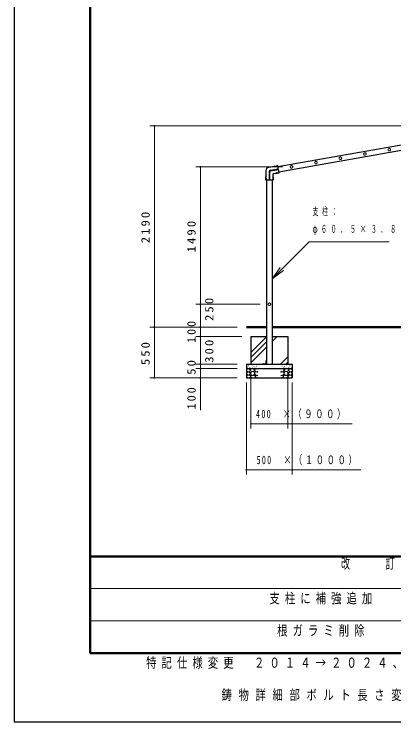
# Model space of a CAD drawing. Units: millimetres on the paper, scale 1:50. Extents: x -401 to 16, y -15 to 282.
# Drawn here: x -401.5 to -318.9, y -15 to 138.8 of the extents above; entities that cross this region are included whole.
import ezdxf

# ---------------------------------------------------------------- set-up
doc = ezdxf.new("R2010")
doc.units = ezdxf.units.MM
doc.linetypes.add('USER1', pattern=[4.5, 2.5, -2])
for name, color, linetype, lineweight in [('A3図枠', 140, 'Continuous', 50), ('線', 7, 'Continuous', 25), ('補助', 2, 'Continuous', 13)]:
    doc.layers.add(name, color=color, linetype=linetype, lineweight=lineweight)
doc.layers.add('図面プロファイル', color=7, linetype='Continuous')
doc.styles.add('ＭＳ ゴシック', font='')
doc.styles.get('ＭＳ ゴシック').set_extended_font_data('MS Gothic')

# ---------------------------------------------------------------- blocks, each defined once
blk = doc.blocks.new('dimension_origin')
at = {"color": 0, "linetype": 'Continuous', "lineweight": -2}
blk.add_circle((0, 0), 1.25, dxfattribs=at)

msp = doc.modelspace()

# ---------------------------------------------------------------- linework, layer by layer
at = {"layer": 'A3図枠', "color": 7}
for p, q in [((-385, 267), (-385, 0)), ((-385, 21), (0, 21)), ((-385, 0), (0, 0))]:
    msp.add_line(p, q, dxfattribs=at)
at = {"layer": 'A3図枠', "color": 7, "lineweight": 13}
for p, q in [((-385, 14), (-243.5, 14)), ((-385, 7), (-243.5, 7))]:
    msp.add_line(p, q, dxfattribs=at)
at = {"layer": '線'}
for p, q in [((-344.135, 105.75), (-292.728, 114.811)), ((-343.925, 104.558), (-292.518, 113.619)), ((-346.765, 104.803), (-346.765, 103.507)), ((-346.129, 105.561), (-344.853, 105.786)), ((-345.763, 104.915), (-344.061, 105.215)), ((-345.749, 104.785), (-344.039, 105.087)), ((-344.853, 105.786), (-344.856, 105.806)), ((-344.84, 105.829), (-344.19, 105.943)), ((-344.55, 105.799), (-344.156, 105.868)), ((-344.045, 105.238), (-344.167, 105.927)), ((-343.894, 104.381), (-344.016, 105.07)), ((-346.805, 103.487), (-346.805, 102.828)), ((-346.785, 103.507), (-346.765, 103.507)), ((-346.725, 103.207), (-346.725, 102.807)), ((-346.065, 104.555), (-346.065, 102.827)), ((-345.935, 104.563), (-345.935, 102.827)), ((-345.275, 103.207), (-345.275, 102.807)), ((-345.235, 103.913), (-345.235, 103.507)), ((-345.235, 103.507), (-345.215, 103.507)), ((-345.195, 103.487), (-345.195, 102.828)), ((-344.987, 104.209), (-344.587, 104.279)), ((-344.583, 104.259), (-344.587, 104.279)), ((-344.56, 104.243), (-343.91, 104.358)), ((-344.374, 104.357), (-343.904, 104.44)), ((-346.784, 102.807), (-346.085, 102.807)), ((-346.605, 102.807), (-346.605, 62.801)), ((-345.915, 102.807), (-345.216, 102.807)), ((-345.395, 102.807), (-345.395, 62.801)), ((-350, 68.801), (-346.605, 68.801)), ((-350, 68.801), (-350, 62.801)), ((-345.395, 68.801), (-342, 68.801)), ((-342, 68.801), (-342, 62.801)), ((-346.605, 63.601), (-346.605, 62.801)), ((-351, 62.801), (-341, 62.801)), ((-351, 62.801), (-351, 59.801)), ((-351, 61.801), (-341, 61.801)), ((-341, 62.801), (-341, 59.801)), ((-351, 59.801), (-341, 59.801))]:
    msp.add_line(p, q, dxfattribs=at)
at = {"layer": '線', "lineweight": 50}
for p, q in [((-351, 70.801), (-346.585, 70.801)), ((-345.375, 70.801), (-291.061, 70.801))]:
    msp.add_line(p, q, dxfattribs=at)
at = {"layer": '線', "lineweight": 13}
for p, q in [((-350, 65.337), (-346.605, 68.732)), ((-350, 64.214), (-346.605, 67.609)), ((-350, 63.092), (-346.605, 66.487))]:
    msp.add_line(p, q, dxfattribs=at)
at = {"layer": '線', "color": 3}
for p, q in [((-346.665, 62.951), (-346.665, 63.561)), ((-346.625, 63.601), (-346.605, 63.601)), ((-346.605, 63.601), (-346.605, 62.801)), ((-347.405, 62.801), (-347.405, 62.821)), ((-346.605, 62.801), (-347.405, 62.801)), ((-347.365, 62.861), (-346.755, 62.861))]:
    msp.add_line(p, q, dxfattribs=at)
at = {"layer": '線'}
msp.add_lwpolyline([(-401.498, -14.96), (16.498, -14.96), (16.498, 281.96), (-401.498, 281.96)], close=True, dxfattribs=at)
at = {"layer": '線', "color": 4, "linetype": 'USER1', "lineweight": 13}
for centre in [(-319.902, 109.407), (-330.538, 107.532), (-325.22, 108.469), (-335.856, 106.595), (-341.174, 105.657), (-345.98, 75.801)]:
    msp.add_circle(centre, 0.272, dxfattribs=at)
at = {"layer": '線'}
for centre, radius, start, end in [((-345.995, 104.803), 0.77, 100, 180), ((-345.7, 104.555), 0.365, 100, 180), ((-345.71, 104.563), 0.225, 100, 180), ((-344.836, 105.809), 0.02, 100, 190), ((-344.737, 106.637), 0.859, 264.11331, 282.55814), ((-344.186, 105.924), 0.02, 10, 100), ((-344.065, 105.234), 0.02, 280, 10), ((-344.035, 105.067), 0.02, 10, 100), ((-346.785, 103.487), 0.02, 90, 180), ((-348.273, 103.153), 1.549, 1.98843, 12.30121), ((-343.727, 103.153), 1.549, 167.69879, 178.01157), ((-344.935, 103.913), 0.3, 100, 180), ((-345.215, 103.487), 0.02, 0, 90), ((-344.564, 104.263), 0.02, 190, 280), ((-344.187, 103.519), 0.859, 97.44186, 115.88669), ((-343.914, 104.378), 0.02, 280, 10), ((-346.784, 102.828), 0.0212, 180, 270), ((-346.784, 102.828), 0.0212, 180, 270), ((-346.784, 102.828), 0.0212, 180, 270), ((-346.784, 102.828), 0.0212, 180, 270), ((-346.085, 102.827), 0.02, 270, 0), ((-345.915, 102.827), 0.02, 180, 270), ((-345.216, 102.828), 0.0212, 270, 0)]:
    msp.add_arc(centre, radius, start, end, dxfattribs=at)
at = {"layer": '線', "color": 3}
for centre, radius, start, end in [((-346.625, 63.561), 0.04, 90, 180), ((-347.365, 62.821), 0.04, 90, 180), ((-346.755, 62.951), 0.09, 270, 0)]:
    msp.add_arc(centre, radius, start, end, dxfattribs=at)
at = {"layer": '補助'}
for p, q in [((-292.456, 114.597), (-372, 114.597)), ((-371, 70.801), (-371, 114.597)), ((-343.174, 105.657), (-362, 105.657)), ((-361, 75.801), (-361, 105.657)), ((-343.27, 83.451), (-337.352, 89.347)), ((-337.352, 89.347), (-336.352, 89.347)), ((-336.352, 89.347), (-319.956, 89.347)), ((-343.623, 83.806), (-345.395, 81.334)), ((-345.395, 81.334), (-343.27, 83.451)), ((-342.917, 83.097), (-345.395, 81.334)), ((-347.98, 75.801), (-362, 75.801)), ((-347.98, 75.801), (-362, 75.801)), ((-361, 70.801), (-361, 75.801)), ((-361, 65.801), (-361, 73.801)), ((-353, 70.801), (-372, 70.801)), ((-353, 70.801), (-372, 70.801)), ((-371, 59.801), (-371, 70.801)), ((-353, 70.801), (-362, 70.801)), ((-353, 70.801), (-362, 70.801)), ((-352, 68.801), (-362, 68.801)), ((-352, 68.801), (-362, 68.801)), ((-361, 62.801), (-361, 68.801)), ((-345.395, 67.697), (-344.291, 68.801)), ((-361, 58.801), (-361, 65.801)), ((-361, 52.801), (-361, 64.801)), ((-343.556, 62.801), (-342, 64.357)), ((-342.433, 62.801), (-342, 63.234)), ((-353, 62.801), (-362, 62.801)), ((-353, 62.801), (-362, 62.801)), ((-353, 61.801), (-362, 61.801)), ((-353, 61.801), (-362, 61.801)), ((-350, 60.801), (-350, 48.801)), ((-342, 60.801), (-342, 48.801)), ((-353, 59.801), (-372, 59.801)), ((-353, 59.801), (-362, 59.801)), ((-351, 58.801), (-351, 38.801)), ((-341, 58.801), (-341, 38.801)), ((-328.519, 49.801), (-350, 49.801)), ((-342, 49.801), (-328, 49.801)), ((-326.096, 39.801), (-351, 39.801)), ((-341, 39.801), (-327, 39.801))]:
    msp.add_line(p, q, dxfattribs=at)
for points in [[(-350.551, 61.789), (-350.68, 61.738), (-350.805, 61.668), (-350.922, 61.588), (-350.995, 61.478), (-350.974, 61.327), (-350.874, 61.2), (-350.737, 61.148), (-350.583, 61.142), (-350.43, 61.155), (-350.304, 61.206), (-350.229, 61.312), (-350.202, 61.44), (-350.219, 61.544), (-350.279, 61.643), (-350.402, 61.74)], [(-349.763, 61.791), (-349.861, 61.778), (-349.973, 61.737), (-350.133, 61.621), (-350.206, 61.483), (-350.188, 61.403), (-350.114, 61.315), (-349.924, 61.22), (-349.725, 61.191), (-349.578, 61.187), (-349.427, 61.218), (-349.275, 61.31), (-349.2, 61.434), (-349.22, 61.527), (-349.314, 61.634), (-349.527, 61.758)], [(-342.237, 61.791), (-342.139, 61.778), (-342.027, 61.737), (-341.867, 61.621), (-341.794, 61.483), (-341.812, 61.403), (-341.886, 61.315), (-342.076, 61.22), (-342.275, 61.191), (-342.422, 61.187), (-342.573, 61.218), (-342.725, 61.31), (-342.8, 61.434), (-342.78, 61.527), (-342.686, 61.634), (-342.473, 61.758)], [(-341.449, 61.789), (-341.32, 61.738), (-341.195, 61.668), (-341.078, 61.588), (-341.005, 61.478), (-341.026, 61.327), (-341.126, 61.2), (-341.263, 61.148), (-341.417, 61.142), (-341.57, 61.155), (-341.696, 61.206), (-341.771, 61.312), (-341.798, 61.44), (-341.781, 61.544), (-341.721, 61.643), (-341.598, 61.74)], [(-350.602, 61.13), (-350.708, 61.074), (-350.817, 60.99), (-350.946, 60.854), (-350.995, 60.718), (-350.922, 60.621), (-350.792, 60.534), (-350.659, 60.448), (-350.526, 60.407), (-350.373, 60.456), (-350.247, 60.585), (-350.185, 60.75), (-350.215, 60.921), (-350.378, 61.066)], [(-350.618, 60.411), (-350.844, 60.291), (-350.981, 60.114), (-350.811, 59.889), (-350.442, 59.807), (-350.155, 59.929), (-350.047, 60.136), (-350.262, 60.319)], [(-350.017, 60.504), (-349.765, 60.367), (-349.498, 60.347), (-349.292, 60.496), (-349.195, 60.731), (-349.241, 60.947), (-349.379, 61.11), (-349.555, 61.178), (-349.779, 61.153), (-350.054, 60.992), (-350.173, 60.774), (-350.121, 60.63)], [(-349.476, 60.328), (-349.627, 60.341), (-349.79, 60.312), (-349.968, 60.231), (-350.054, 60.123), (-350.001, 60.029), (-349.881, 59.939), (-349.752, 59.862), (-349.606, 59.815), (-349.369, 59.819), (-349.162, 59.901), (-349.068, 59.997), (-349.027, 60.112), (-349.049, 60.215), (-349.13, 60.307), (-349.298, 60.357)], [(-342.524, 60.328), (-342.373, 60.341), (-342.21, 60.312), (-342.032, 60.231), (-341.946, 60.123), (-341.999, 60.029), (-342.119, 59.939), (-342.248, 59.862), (-342.394, 59.815), (-342.631, 59.819), (-342.838, 59.901), (-342.932, 59.997), (-342.973, 60.112), (-342.951, 60.215), (-342.87, 60.307), (-342.702, 60.357)], [(-341.983, 60.504), (-342.235, 60.367), (-342.502, 60.347), (-342.708, 60.496), (-342.805, 60.731), (-342.759, 60.947), (-342.621, 61.11), (-342.445, 61.178), (-342.221, 61.153), (-341.946, 60.992), (-341.827, 60.774), (-341.879, 60.63)], [(-341.382, 60.411), (-341.156, 60.291), (-341.019, 60.114), (-341.189, 59.889), (-341.558, 59.807), (-341.845, 59.929), (-341.953, 60.136), (-341.738, 60.319)], [(-341.398, 61.13), (-341.292, 61.074), (-341.183, 60.99), (-341.054, 60.854), (-341.005, 60.718), (-341.078, 60.621), (-341.208, 60.534), (-341.341, 60.448), (-341.474, 60.407), (-341.627, 60.456), (-341.753, 60.585), (-341.815, 60.75), (-341.785, 60.921), (-341.622, 61.066)]]:
    msp.add_lwpolyline(points, close=True, dxfattribs=at)
for points in [[(-348.5, 61.667), (-348.669, 61.764), (-348.842, 61.794), (-348.955, 61.76), (-349.058, 61.686), (-349.147, 61.58), (-349.184, 61.445), (-349.111, 61.27), (-348.95, 61.141), (-348.784, 61.093), (-348.639, 61.115), (-348.558, 61.183), (-348.5, 61.274)], [(-343.5, 61.667), (-343.331, 61.764), (-343.158, 61.794), (-343.045, 61.76), (-342.942, 61.686), (-342.853, 61.58), (-342.816, 61.445), (-342.889, 61.27), (-343.05, 61.141), (-343.216, 61.093), (-343.361, 61.115), (-343.442, 61.183), (-343.5, 61.274)], [(-348.506, 60.944), (-348.649, 61.054), (-348.811, 61.103), (-348.945, 61.078), (-349.064, 61.001), (-349.152, 60.886), (-349.184, 60.742), (-349.131, 60.569), (-349.007, 60.431), (-348.854, 60.354), (-348.703, 60.336), (-348.6, 60.365), (-348.506, 60.418)], [(-348.5, 60.254), (-348.62, 60.32), (-348.766, 60.336), (-348.94, 60.249), (-349.026, 60.114), (-349.014, 60.041), (-348.956, 59.956), (-348.813, 59.846), (-348.665, 59.81), (-348.579, 59.831), (-348.5, 59.873)], [(-343.5, 60.254), (-343.38, 60.32), (-343.234, 60.336), (-343.06, 60.249), (-342.974, 60.114), (-342.986, 60.041), (-343.044, 59.956), (-343.187, 59.846), (-343.335, 59.81), (-343.421, 59.831), (-343.5, 59.873)], [(-343.494, 60.944), (-343.351, 61.054), (-343.189, 61.103), (-343.055, 61.078), (-342.936, 61.001), (-342.848, 60.886), (-342.816, 60.742), (-342.869, 60.569), (-342.993, 60.431), (-343.146, 60.354), (-343.297, 60.336), (-343.4, 60.365), (-343.494, 60.418)]]:
    msp.add_lwpolyline(points, dxfattribs=at)
for centre in [(-350.868, 62.644), (-350.805, 61.947), (-350.488, 62.416), (-350.228, 62.08), (-349.949, 62.27), (-349.721, 62.6), (-349.651, 61.928), (-349.33, 62.272), (-349.098, 61.931), (-348.952, 62.683), (-348.752, 62.342), (-348.654, 61.92), (-343.346, 61.92), (-343.248, 62.342), (-343.048, 62.683), (-342.902, 61.931), (-342.67, 62.272), (-342.349, 61.928), (-342.279, 62.6), (-342.051, 62.27), (-341.772, 62.08), (-341.512, 62.416), (-341.195, 61.947), (-341.132, 62.644)]:
    msp.add_circle(centre, 0.02, dxfattribs=at)

# ---------------------------------------------------------------- block references
at = {"layer": '補助', "xscale": 0.0667, "yscale": 0.0667}
for p, rotation in [((-371, 114.597), 270), ((-361, 105.657), 270), ((-361, 75.801), 90), ((-361, 75.801), 270), ((-371, 70.801), 270), ((-371, 70.801), 90), ((-361, 70.801), 90), ((-361, 70.801), 90), ((-361, 68.801), 270), ((-361, 68.801), 270), ((-361, 62.801), 90), ((-361, 62.801), 90), ((-361, 61.801), 270), ((-361, 61.801), 90), ((-371, 59.801), 90), ((-361, 59.801), 270), ((-342, 49.801), 180), ((-341, 39.801), 180)]:
    msp.add_blockref('dimension_origin', p, dxfattribs=dict(at, rotation=rotation))
for p in [(-350, 49.801), (-351, 39.801)]:
    msp.add_blockref('dimension_origin', p, dxfattribs=at)

# ---------------------------------------------------------------- texts
at = {"layer": 'A3図枠', "color": 4, "insert": (-314.25, 20.7), "char_height": 2.346, "attachment_point": 2, "style": 'ＭＳ ゴシック'}
msp.add_mtext('\\T1.64;\\W0.6;改\u3000\u3000訂\u3000\u3000事\u3000\u3000項', dxfattribs=at)
at = {"layer": '図面プロファイル', "char_height": 2.199, "attachment_point": 2, "style": 'ＭＳ ゴシック'}
for s, insert in [('\\T1.49;\\W0.75;特記仕様変更\u3000２０１４→２０２４、安全領域変更', (-334.25, -1)), ('\\T1.64;\\W0.75;鋳物詳細部ボルト長さ変更', (-334.25, -8))]:
    msp.add_mtext(s, dxfattribs=dict(at, insert=insert))
at = {"layer": '線', "char_height": 2.199, "attachment_point": 2, "style": 'ＭＳ ゴシック'}
for s, insert in [('\\T1.49;\\W0.75;支柱に補強追加', (-334.25, 13)), ('\\T1.49;\\W0.75;根ガラミ削除', (-334.25, 6))]:
    msp.add_mtext(s, dxfattribs=dict(at, insert=insert))
at = {"layer": '補助', "style": 'ＭＳ ゴシック'}
for s, insert, char_height, attachment_point in [('\\T1.63;\\W0.55;支柱：', (-336.627, 96.804), 1.673, 1), ('\\T1.63;\\W0.55;φ６０．５×３．８', (-336.627, 92.999), 1.673, 1), ('\\T1.32;\\W0.7;400\u3000×（９００）', (-338.894, 50.801), 1.833, 8), ('\\T1.32;\\W0.7;500\u3000×（１０００）', (-337.596, 40.801), 1.833, 8)]:
    msp.add_mtext(s, dxfattribs=dict(at, insert=insert, char_height=char_height, attachment_point=attachment_point))
at = {"layer": '補助', "char_height": 1.833, "rotation": 90, "style": 'ＭＳ ゴシック'}
for s, insert, attachment_point in [('\\T1.33;\\W1.1;2190', (-372, 92.699), 8), ('\\T1.33;\\W1.1;1490', (-362, 90.729), 8), ('\\T1.33;\\W1.1;250', (-360, 74.901), 2), ('\\T1.33;\\W1.05;100', (-362, 70.001), 8), ('\\T1.33;\\W1.1;300', (-360, 65.801), 2), ('\\T1.33;\\W1.1;550', (-372, 65.301), 8), ('\\T1.34;\\W1.1;50', (-362, 62.301), 8), ('\\T1.33;\\W1.05;100', (-362, 55.572), 8)]:
    msp.add_mtext(s, dxfattribs=dict(at, insert=insert, attachment_point=attachment_point))

doc.saveas('drawing.dxf')
